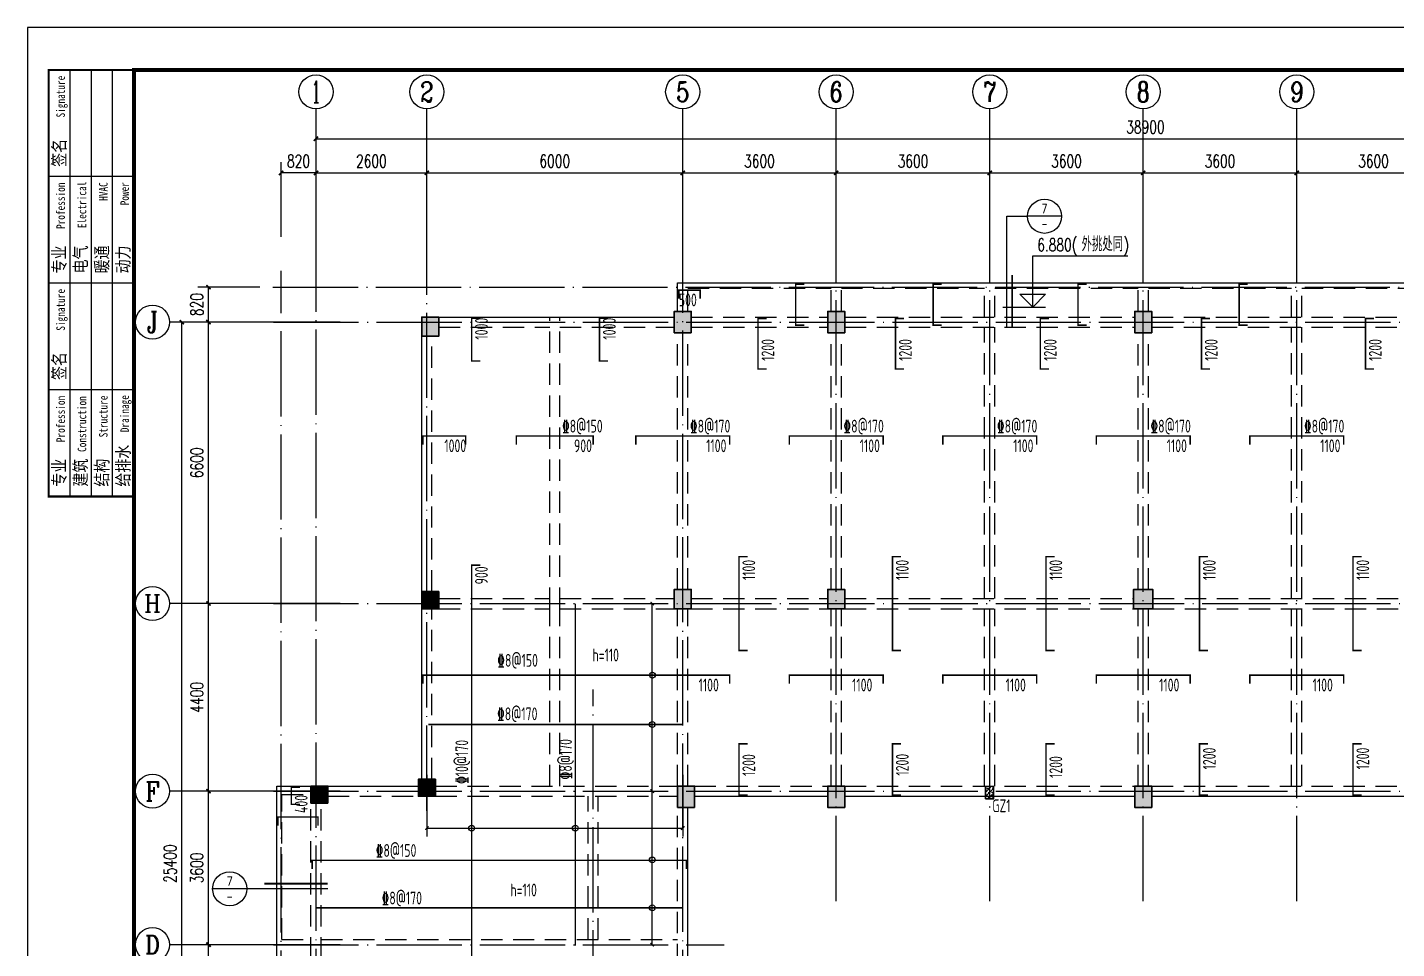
# Model space of a CAD drawing. Extents: x 1051052 to 1482120, y -981644 to -673261.
# Drawn here: x 1227178 to 1259289, y -904252 to -882648 of the extents above; entities that cross this region are included whole.
import ezdxf
from ezdxf.enums import TextEntityAlignment as Align

# ---------------------------------------------------------------- set-up
doc = ezdxf.new("R2010")
doc.units = 0
doc.header["$LTSCALE"] = 1000
doc.header["$MEASUREMENT"] = 0
doc.linetypes.add('DOTE', pattern=[2.42, 2, -0.2, 0.02, -0.2])
doc.linetypes.add('线型3', pattern=[750, 500, -250])
for name, color, linetype in [('AXIS', 3, 'Continuous'), ('AXIS_TEXT', 7, 'Continuous'), ('DIM_ELEV', 3, 'Continuous'), ('DIM_IDEN', 3, 'Continuous'), ('DOTE', 1, 'DOTE'), ('PUB_DIM', 3, 'Continuous'), ('PUB_TEXT', 7, 'Continuous'), ('PUB_WALL', 9, 'Continuous'), ('TK', 142, 'Continuous'), ('填充', 8, 'Continuous')]:
    doc.layers.add(name, color=color, linetype=linetype)
for name, color, linetype, lineweight in [('BEAM', 4, 'Continuous', 25), ('BEAM-DASH', 4, '线型3', 25), ('COLU', 2, 'Continuous', 30), ('DIM', 3, 'Continuous', 25), ('楼板正筋文字', 7, 'Continuous', 18), ('楼板正筋钢筋', 14, 'Continuous', 35), ('楼板负筋文字', 7, 'Continuous', 18), ('楼板负筋标注', 84, 'Continuous', 18), ('楼板负筋钢筋', 1, 'Continuous', 35)]:
    doc.layers.add(name, color=color, linetype=linetype, lineweight=lineweight)
doc.layers.add('COLU-HATCH', color=7, linetype='Continuous', lineweight=25, true_color=0x5b5b5b)
doc.styles.add('_TCH_AXIS', font='COMPLEX', dxfattribs={"bigfont": 'GBCBIG'})
doc.styles.add('_TCH_DIM', font='SIMPLEX', dxfattribs={"bigfont": 'GBCBIG'})
doc.styles.add('_TCH_DIM_T3', font='SIMPLEX', dxfattribs={"width": 0.705882, "bigfont": 'GBCBIG'})
doc.styles.add('_TCH_LABEL', font='COMPLEX', dxfattribs={"bigfont": 'GBCBIG'})
doc.styles.add('COMPLEX', font='COMPLEX')
doc.styles.add('FromPkpm', font='Pkpmeng', dxfattribs={"width": 0.7, "bigfont": 'hztxt'})
doc.styles.add('HYZT1', font='', dxfattribs={"width": 0.8})
doc.styles.get('HYZT1').set_extended_font_data('SimSun')
doc.dimstyles.new('_TCH_ARCH&&100', dxfattribs={"dimtxt": 297.5, "dimasz": 100, "dimexe": 250, "dimexo": 300, "dimgap": 126.25, "dimtad": 1, "dimdec": 0, "dimzin": 0, "dimdsep": 46, "dimtxsty": '_TCH_DIM_T3', "dimblk": 'ARCHTICK', "dimcen": 0.09, "dimclrt": 7, "dimazin": 2, "dimtfac": 1, "dimtdec": 0, "dimtix": 1, "dimtmove": 2, "dimatfit": 3, "dimfxl": 0, "dimtolj": 1, "dimtzin": 0, "dimarcsym": 0})
doc.dimstyles.new('_TCH_ARCH&&80', dxfattribs={"dimtxt": 238, "dimasz": 80, "dimexe": 200, "dimexo": 240, "dimgap": 101, "dimtad": 1, "dimdec": 0, "dimzin": 0, "dimdsep": 46, "dimtxsty": '_TCH_DIM_T3', "dimblk": 'ARCHTICK', "dimcen": 0.09, "dimclrt": 7, "dimazin": 2, "dimtfac": 1, "dimtdec": 0, "dimtix": 1, "dimtmove": 2, "dimatfit": 3, "dimfxl": 0, "dimtolj": 1, "dimtzin": 0, "dimarcsym": 0})

# ---------------------------------------------------------------- blocks, each defined once
blk = doc.blocks.new('_ArchTick')
at = {"color": 0, "linetype": 'ByBlock', "const_width": 0.4}
blk.add_lwpolyline([(-0.5, -0.5), (0.5, 0.5)], dxfattribs=at)
blk = doc.blocks.new('*D361')
at = {"layer": 'AXIS', "color": 0, "lineweight": -2, "transparency": 16777216}
for p, q in [((1232925, -904160), (1231175, -904160)), ((1231425, -907760), (1231425, -904160)), ((1232925, -907760), (1231175, -907760))]:
    blk.add_line(p, q, dxfattribs=at)
at = {"layer": 'Defpoints', "color": 0, "transparency": 16777216}
for p in [(1231425, -904160), (1233925, -904160), (1233925, -907760)]:
    blk.add_point(p, dxfattribs=at)
at = {"layer": 'AXIS', "color": 0, "lineweight": -2, "transparency": 16777216, "xscale": 100, "yscale": 100, "zscale": 100}
for p, rotation in [((1231425, -904160), 90), ((1231425, -907760), 270)]:
    blk.add_blockref('_ArchTick', p, dxfattribs=dict(at, rotation=rotation))
at = {"layer": 'AXIS', "color": 7, "transparency": 16777216, "insert": (1231150, -905960), "char_height": 297.5, "attachment_point": 5, "rotation": 90, "style": '_TCH_DIM_T3'}
blk.add_mtext('\\A1;3600', dxfattribs=at)
blk = doc.blocks.new('*D362')
at = {"layer": 'AXIS', "color": 0, "lineweight": -2, "transparency": 16777216}
for p, q in [((1232925, -900560), (1231175, -900560)), ((1231425, -904160), (1231425, -900560)), ((1232925, -904160), (1231175, -904160))]:
    blk.add_line(p, q, dxfattribs=at)
at = {"layer": 'Defpoints', "color": 0, "transparency": 16777216}
for p in [(1231425, -900560), (1233925, -900560), (1233925, -904160)]:
    blk.add_point(p, dxfattribs=at)
at = {"layer": 'AXIS', "color": 0, "lineweight": -2, "transparency": 16777216, "xscale": 100, "yscale": 100, "zscale": 100}
for p, rotation in [((1231425, -900560), 90), ((1231425, -904160), 270)]:
    blk.add_blockref('_ArchTick', p, dxfattribs=dict(at, rotation=rotation))
at = {"layer": 'AXIS', "color": 7, "transparency": 16777216, "insert": (1231150, -902360), "char_height": 297.5, "attachment_point": 5, "rotation": 90, "style": '_TCH_DIM_T3'}
blk.add_mtext('\\A1;3600', dxfattribs=at)
blk = doc.blocks.new('*D363')
at = {"layer": 'AXIS', "color": 0, "lineweight": -2, "transparency": 16777216}
for p, q in [((1232925, -896160), (1231175, -896160)), ((1231425, -900560), (1231425, -896160)), ((1232925, -900560), (1231175, -900560))]:
    blk.add_line(p, q, dxfattribs=at)
at = {"layer": 'Defpoints', "color": 0, "transparency": 16777216}
for p in [(1231425, -896160), (1233925, -896160), (1233925, -900560)]:
    blk.add_point(p, dxfattribs=at)
at = {"layer": 'AXIS', "color": 0, "lineweight": -2, "transparency": 16777216, "xscale": 100, "yscale": 100, "zscale": 100}
for p, rotation in [((1231425, -896160), 90), ((1231425, -900560), 270)]:
    blk.add_blockref('_ArchTick', p, dxfattribs=dict(at, rotation=rotation))
at = {"layer": 'AXIS', "color": 7, "transparency": 16777216, "insert": (1231150, -898360), "char_height": 297.5, "attachment_point": 5, "rotation": 90, "style": '_TCH_DIM_T3'}
blk.add_mtext('\\A1;4400', dxfattribs=at)
blk = doc.blocks.new('*D364')
at = {"layer": 'AXIS', "color": 0, "lineweight": -2, "transparency": 16777216}
for p, q in [((1232300, -889560), (1230550, -889560)), ((1230800, -914960), (1230800, -889560)), ((1232300, -914960), (1230550, -914960))]:
    blk.add_line(p, q, dxfattribs=at)
at = {"layer": 'Defpoints', "color": 0, "transparency": 16777216}
for p in [(1230800, -889560), (1233947, -889560), (1233947, -914960)]:
    blk.add_point(p, dxfattribs=at)
at = {"layer": 'AXIS', "color": 0, "lineweight": -2, "transparency": 16777216, "xscale": 100, "yscale": 100, "zscale": 100}
for p, rotation in [((1230800, -889560), 90), ((1230800, -914960), 270)]:
    blk.add_blockref('_ArchTick', p, dxfattribs=dict(at, rotation=rotation))
at = {"layer": 'AXIS', "color": 7, "transparency": 16777216, "insert": (1230525, -902260), "char_height": 297.5, "attachment_point": 5, "rotation": 90, "style": '_TCH_DIM_T3'}
blk.add_mtext('\\A1;25400', dxfattribs=at)
blk = doc.blocks.new('*D365')
at = {"layer": 'AXIS', "color": 0, "lineweight": -2, "transparency": 16777216}
for p, q in [((1233947, -887560), (1233947, -885810)), ((1236547, -887560), (1236547, -885810)), ((1233947, -886060), (1236547, -886060))]:
    blk.add_line(p, q, dxfattribs=at)
at = {"layer": 'Defpoints', "color": 0, "transparency": 16777216}
for p in [(1236547, -886060), (1233947, -888560), (1236547, -888560)]:
    blk.add_point(p, dxfattribs=at)
at = {"layer": 'AXIS', "color": 0, "lineweight": -2, "transparency": 16777216, "xscale": 100, "yscale": 100, "zscale": 100, "rotation": 180}
blk.add_blockref('_ArchTick', (1233947, -886060), dxfattribs=at)
at = {"layer": 'AXIS', "color": 0, "lineweight": -2, "transparency": 16777216, "xscale": 100, "yscale": 100, "zscale": 100}
blk.add_blockref('_ArchTick', (1236547, -886060), dxfattribs=at)
at = {"layer": 'AXIS', "color": 7, "transparency": 16777216, "insert": (1235247, -885785), "char_height": 297.5, "attachment_point": 5, "style": '_TCH_DIM_T3'}
blk.add_mtext('\\A1;2600', dxfattribs=at)
blk = doc.blocks.new('*D366')
at = {"layer": 'AXIS', "color": 0, "lineweight": -2, "transparency": 16777216}
for p, q in [((1236547, -887560), (1236547, -885810)), ((1242547, -887560), (1242547, -885810)), ((1236547, -886060), (1242547, -886060))]:
    blk.add_line(p, q, dxfattribs=at)
at = {"layer": 'Defpoints', "color": 0, "transparency": 16777216}
for p in [(1242547, -886060), (1236547, -888560), (1242547, -888560)]:
    blk.add_point(p, dxfattribs=at)
at = {"layer": 'AXIS', "color": 0, "lineweight": -2, "transparency": 16777216, "xscale": 100, "yscale": 100, "zscale": 100, "rotation": 180}
blk.add_blockref('_ArchTick', (1236547, -886060), dxfattribs=at)
at = {"layer": 'AXIS', "color": 0, "lineweight": -2, "transparency": 16777216, "xscale": 100, "yscale": 100, "zscale": 100}
blk.add_blockref('_ArchTick', (1242547, -886060), dxfattribs=at)
at = {"layer": 'AXIS', "color": 7, "transparency": 16777216, "insert": (1239547, -885785), "char_height": 297.5, "attachment_point": 5, "style": '_TCH_DIM_T3'}
blk.add_mtext('\\A1;6000', dxfattribs=at)
blk = doc.blocks.new('*D367')
at = {"layer": 'AXIS', "color": 0, "lineweight": -2, "transparency": 16777216}
for p, q in [((1242547, -887560), (1242547, -885810)), ((1246147, -887560), (1246147, -885810)), ((1242547, -886060), (1246147, -886060))]:
    blk.add_line(p, q, dxfattribs=at)
at = {"layer": 'Defpoints', "color": 0, "transparency": 16777216}
for p in [(1246147, -886060), (1242547, -888560), (1246147, -888560)]:
    blk.add_point(p, dxfattribs=at)
at = {"layer": 'AXIS', "color": 0, "lineweight": -2, "transparency": 16777216, "xscale": 100, "yscale": 100, "zscale": 100, "rotation": 180}
blk.add_blockref('_ArchTick', (1242547, -886060), dxfattribs=at)
at = {"layer": 'AXIS', "color": 0, "lineweight": -2, "transparency": 16777216, "xscale": 100, "yscale": 100, "zscale": 100}
blk.add_blockref('_ArchTick', (1246147, -886060), dxfattribs=at)
at = {"layer": 'AXIS', "color": 7, "transparency": 16777216, "insert": (1244347, -885785), "char_height": 297.5, "attachment_point": 5, "style": '_TCH_DIM_T3'}
blk.add_mtext('\\A1;3600', dxfattribs=at)
blk = doc.blocks.new('*D368')
at = {"layer": 'AXIS', "color": 0, "lineweight": -2, "transparency": 16777216}
for p, q in [((1246147, -887560), (1246147, -885810)), ((1249747, -887560), (1249747, -885810)), ((1246147, -886060), (1249747, -886060))]:
    blk.add_line(p, q, dxfattribs=at)
at = {"layer": 'Defpoints', "color": 0, "transparency": 16777216}
for p in [(1249747, -886060), (1246147, -888560), (1249747, -888560)]:
    blk.add_point(p, dxfattribs=at)
at = {"layer": 'AXIS', "color": 0, "lineweight": -2, "transparency": 16777216, "xscale": 100, "yscale": 100, "zscale": 100, "rotation": 180}
blk.add_blockref('_ArchTick', (1246147, -886060), dxfattribs=at)
at = {"layer": 'AXIS', "color": 0, "lineweight": -2, "transparency": 16777216, "xscale": 100, "yscale": 100, "zscale": 100}
blk.add_blockref('_ArchTick', (1249747, -886060), dxfattribs=at)
at = {"layer": 'AXIS', "color": 7, "transparency": 16777216, "insert": (1247947, -885785), "char_height": 297.5, "attachment_point": 5, "style": '_TCH_DIM_T3'}
blk.add_mtext('\\A1;3600', dxfattribs=at)
blk = doc.blocks.new('*D369')
at = {"layer": 'AXIS', "color": 0, "lineweight": -2, "transparency": 16777216}
for p, q in [((1249747, -887560), (1249747, -885810)), ((1253347, -887560), (1253347, -885810)), ((1249747, -886060), (1253347, -886060))]:
    blk.add_line(p, q, dxfattribs=at)
at = {"layer": 'Defpoints', "color": 0, "transparency": 16777216}
for p in [(1253347, -886060), (1249747, -888560), (1253347, -888560)]:
    blk.add_point(p, dxfattribs=at)
at = {"layer": 'AXIS', "color": 0, "lineweight": -2, "transparency": 16777216, "xscale": 100, "yscale": 100, "zscale": 100, "rotation": 180}
blk.add_blockref('_ArchTick', (1249747, -886060), dxfattribs=at)
at = {"layer": 'AXIS', "color": 0, "lineweight": -2, "transparency": 16777216, "xscale": 100, "yscale": 100, "zscale": 100}
blk.add_blockref('_ArchTick', (1253347, -886060), dxfattribs=at)
at = {"layer": 'AXIS', "color": 7, "transparency": 16777216, "insert": (1251547, -885785), "char_height": 297.5, "attachment_point": 5, "style": '_TCH_DIM_T3'}
blk.add_mtext('\\A1;3600', dxfattribs=at)
blk = doc.blocks.new('*D370')
at = {"layer": 'AXIS', "color": 0, "lineweight": -2, "transparency": 16777216}
for p, q in [((1253347, -887560), (1253347, -885810)), ((1256947, -887560), (1256947, -885810)), ((1253347, -886060), (1256947, -886060))]:
    blk.add_line(p, q, dxfattribs=at)
at = {"layer": 'Defpoints', "color": 0, "transparency": 16777216}
for p in [(1256947, -886060), (1253347, -888560), (1256947, -888560)]:
    blk.add_point(p, dxfattribs=at)
at = {"layer": 'AXIS', "color": 0, "lineweight": -2, "transparency": 16777216, "xscale": 100, "yscale": 100, "zscale": 100, "rotation": 180}
blk.add_blockref('_ArchTick', (1253347, -886060), dxfattribs=at)
at = {"layer": 'AXIS', "color": 0, "lineweight": -2, "transparency": 16777216, "xscale": 100, "yscale": 100, "zscale": 100}
blk.add_blockref('_ArchTick', (1256947, -886060), dxfattribs=at)
at = {"layer": 'AXIS', "color": 7, "transparency": 16777216, "insert": (1255147, -885785), "char_height": 297.5, "attachment_point": 5, "style": '_TCH_DIM_T3'}
blk.add_mtext('\\A1;3600', dxfattribs=at)
blk = doc.blocks.new('*D371')
at = {"layer": 'AXIS', "color": 0, "lineweight": -2, "transparency": 16777216}
for p, q in [((1256947, -887560), (1256947, -885810)), ((1260547, -887560), (1260547, -885810)), ((1256947, -886060), (1260547, -886060))]:
    blk.add_line(p, q, dxfattribs=at)
at = {"layer": 'Defpoints', "color": 0, "transparency": 16777216}
for p in [(1260547, -886060), (1256947, -888560), (1260547, -888560)]:
    blk.add_point(p, dxfattribs=at)
at = {"layer": 'AXIS', "color": 0, "lineweight": -2, "transparency": 16777216, "xscale": 100, "yscale": 100, "zscale": 100, "rotation": 180}
blk.add_blockref('_ArchTick', (1256947, -886060), dxfattribs=at)
at = {"layer": 'AXIS', "color": 0, "lineweight": -2, "transparency": 16777216, "xscale": 100, "yscale": 100, "zscale": 100}
blk.add_blockref('_ArchTick', (1260547, -886060), dxfattribs=at)
at = {"layer": 'AXIS', "color": 7, "transparency": 16777216, "insert": (1258747, -885785), "char_height": 297.5, "attachment_point": 5, "style": '_TCH_DIM_T3'}
blk.add_mtext('\\A1;3600', dxfattribs=at)
blk = doc.blocks.new('*D375')
at = {"layer": 'AXIS', "color": 0, "lineweight": -2, "transparency": 16777216}
for p, q in [((1233947, -886760), (1233947, -885010)), ((1233947, -885260), (1272847, -885260)), ((1272847, -886760), (1272847, -885010))]:
    blk.add_line(p, q, dxfattribs=at)
at = {"layer": 'Defpoints', "color": 0, "transparency": 16777216}
for p in [(1272847, -885260), (1233947, -888560), (1272847, -888560)]:
    blk.add_point(p, dxfattribs=at)
at = {"layer": 'AXIS', "color": 0, "lineweight": -2, "transparency": 16777216, "xscale": 100, "yscale": 100, "zscale": 100, "rotation": 180}
blk.add_blockref('_ArchTick', (1233947, -885260), dxfattribs=at)
at = {"layer": 'AXIS', "color": 0, "lineweight": -2, "transparency": 16777216, "xscale": 100, "yscale": 100, "zscale": 100}
blk.add_blockref('_ArchTick', (1272847, -885260), dxfattribs=at)
at = {"layer": 'AXIS', "color": 7, "transparency": 16777216, "insert": (1253397, -884985), "char_height": 297.5, "attachment_point": 5, "style": '_TCH_DIM_T3'}
blk.add_mtext('\\A1;38900', dxfattribs=at)
blk = doc.blocks.new('_AXISO')
blk.add_circle((0, 0), 0.5)
at = {"layer": 'AXIS_TEXT', "style": 'COMPLEX', "width": 1.041667}
blk.add_attdef('A', text='', height=0.56, dxfattribs=at).set_placement((-0.25, -0.28), (0.25, -0.28), align=Align.FIT)
blk = doc.blocks.new('*D377')
at = {"layer": 'AXIS', "color": 0, "lineweight": -2, "transparency": 16777216}
for p, q in [((1232541, -889560), (1231175, -889560)), ((1231425, -896160), (1231425, -889560)), ((1232925, -896160), (1231175, -896160))]:
    blk.add_line(p, q, dxfattribs=at)
at = {"layer": 'Defpoints', "color": 0, "transparency": 16777216}
for p in [(1231425, -889560), (1232841, -889560), (1233925, -896160)]:
    blk.add_point(p, dxfattribs=at)
at = {"layer": 'AXIS', "color": 0, "lineweight": -2, "transparency": 16777216, "xscale": 100, "yscale": 100, "zscale": 100}
for p, rotation in [((1231425, -889560), 90), ((1231425, -896160), 270)]:
    blk.add_blockref('_ArchTick', p, dxfattribs=dict(at, rotation=rotation))
at = {"layer": 'AXIS', "color": 7, "transparency": 16777216, "insert": (1231150, -892860), "char_height": 297.5, "attachment_point": 5, "rotation": 90, "style": '_TCH_DIM_T3'}
blk.add_mtext('\\A1;6600', dxfattribs=at)
blk = doc.blocks.new('*D382')
at = {"layer": 'AXIS', "color": 0, "lineweight": -2, "transparency": 16777216}
for p, q in [((1232633, -888740), (1231175, -888740)), ((1231425, -889560), (1231425, -888740)), ((1232925, -889560), (1231175, -889560))]:
    blk.add_line(p, q, dxfattribs=at)
at = {"layer": 'Defpoints', "color": 0, "transparency": 16777216}
for p in [(1231425, -888740), (1232933, -888740), (1233925, -889560)]:
    blk.add_point(p, dxfattribs=at)
at = {"layer": 'AXIS', "color": 0, "lineweight": -2, "transparency": 16777216, "xscale": 100, "yscale": 100, "zscale": 100}
for p, rotation in [((1231425, -888740), 90), ((1231425, -889560), 270)]:
    blk.add_blockref('_ArchTick', p, dxfattribs=dict(at, rotation=rotation))
at = {"layer": 'AXIS', "color": 7, "transparency": 16777216, "insert": (1231150, -889150), "char_height": 297.5, "attachment_point": 5, "rotation": 90, "style": '_TCH_DIM_T3'}
blk.add_mtext('\\A1;820', dxfattribs=at)
blk = doc.blocks.new('*D383')
at = {"layer": 'AXIS', "color": 0, "lineweight": -2, "transparency": 16777216}
for p, q in [((1233127, -887560), (1233127, -885810)), ((1233947, -887560), (1233947, -885810)), ((1233947, -886060), (1233127, -886060))]:
    blk.add_line(p, q, dxfattribs=at)
at = {"layer": 'Defpoints', "color": 0, "transparency": 16777216}
for p in [(1233127, -886060), (1233127, -888357), (1233947, -888560)]:
    blk.add_point(p, dxfattribs=at)
at = {"layer": 'AXIS', "color": 0, "lineweight": -2, "transparency": 16777216, "xscale": 100, "yscale": 100, "zscale": 100, "rotation": 180}
blk.add_blockref('_ArchTick', (1233127, -886060), dxfattribs=at)
at = {"layer": 'AXIS', "color": 0, "lineweight": -2, "transparency": 16777216, "xscale": 100, "yscale": 100, "zscale": 100}
blk.add_blockref('_ArchTick', (1233947, -886060), dxfattribs=at)
at = {"layer": 'AXIS', "color": 7, "transparency": 16777216, "insert": (1233537, -885785), "char_height": 297.5, "attachment_point": 5, "style": '_TCH_DIM_T3'}
blk.add_mtext('\\A1;820', dxfattribs=at)
blk = doc.blocks.new('A$C71AA4010')
at = {"layer": 'TK'}
for p, q in [((500, -11000), (500, -1000)), ((2500, -1000), (500, -1000)), ((1000, -11000), (1000, -1000)), ((1500, -11000), (1500, -1000)), ((2000, -11000), (2000, -1000)), ((2500, -3500), (500, -3500)), ((2500, -3500), (500, -3500)), ((2500, -6000), (500, -6000)), ((2500, -8500), (500, -8500)), ((2500, -11000), (500, -11000))]:
    blk.add_line(p, q, dxfattribs=at)
at = {"layer": 'TK', "const_width": 50}
blk.add_lwpolyline([(500, -1000), (2500, -1000), (2500, -11000), (500, -11000)], close=True, dxfattribs=at)
blk.add_lwpolyline([(2500, -4000), (2500, -11000)], dxfattribs=at)
at = {"layer": 'TK', "style": 'HYZT1', "width": 0.8}
for s, height, p in [('Signature', 200, (880, -2113)), ('签名', 300, (895, -3270)), ('Profession', 200, (880, -4728)), ('Electrical', 200, (1380, -4708)), ('HVAC', 200, (1880, -4067)), ('Power', 200, (2380, -4173)), ('专业', 300, (895, -5770)), ('电气', 300, (1395, -5770)), ('暖通', 300, (1895, -5770)), ('动力', 300, (2395, -5770)), ('Signature', 200, (880, -7113)), ('签名', 300, (895, -8270)), ('Profession', 200, (880, -9728)), ('Construction', 200, (1380, -9956)), ('Structure', 200, (1880, -9614)), ('Drainage', 200, (2380, -9494)), ('给排水', 300, (2395, -10770)), ('专业', 300, (895, -10770)), ('建筑', 300, (1395, -10770)), ('结构', 300, (1895, -10770))]:
    blk.add_text(s, height=height, rotation=90, dxfattribs=at).set_placement(p)
blk = doc.blocks.new('A2K')
at = {"layer": 'TK'}
blk.add_lwpolyline([(0, 0), (59400, 0), (59400, 42000), (0, 42000)], close=True, dxfattribs=at)
at = {"layer": 'TK', "const_width": 100}
blk.add_lwpolyline([(2500, 1000), (58400, 1000), (58400, 41000), (2500, 41000)], close=True, dxfattribs=at)
blk.add_blockref('A$C71AA4010', (0, 42000))
blk = doc.blocks.new('*D913')
at = {"layer": 'Defpoints', "color": 0, "transparency": 16777216}
for p in [(1240447, -900560), (1241832, -900560), (1240447, -904160)]:
    blk.add_point(p, dxfattribs=at)
at = {"layer": 'PUB_DIM', "color": 0, "lineweight": -2, "transparency": 16777216}
for p, q in [((1240687, -900560), (1242032, -900560)), ((1241832, -904160), (1241832, -900560)), ((1240687, -904160), (1242032, -904160))]:
    blk.add_line(p, q, dxfattribs=at)
at = {"layer": 'PUB_DIM', "color": 0, "lineweight": -2, "transparency": 16777216, "xscale": 80, "yscale": 80, "zscale": 80}
for p, rotation in [((1241832, -900560), 90), ((1241832, -904160), 270)]:
    blk.add_blockref('_ArchTick', p, dxfattribs=dict(at, rotation=rotation))
blk = doc.blocks.new('*D914')
at = {"layer": 'Defpoints', "color": 0, "transparency": 16777216}
for p in [(1236547, -899936), (1242547, -899936), (1242547, -901426)]:
    blk.add_point(p, dxfattribs=at)
at = {"layer": 'PUB_DIM', "color": 0, "lineweight": -2, "transparency": 16777216}
for p, q in [((1236547, -900176), (1236547, -901626)), ((1242547, -900176), (1242547, -901626)), ((1236547, -901426), (1242547, -901426))]:
    blk.add_line(p, q, dxfattribs=at)
at = {"layer": 'PUB_DIM', "color": 0, "lineweight": -2, "transparency": 16777216, "xscale": 80, "yscale": 80, "zscale": 80, "rotation": 180}
blk.add_blockref('_ArchTick', (1236547, -901426), dxfattribs=at)
at = {"layer": 'PUB_DIM', "color": 0, "lineweight": -2, "transparency": 16777216, "xscale": 80, "yscale": 80, "zscale": 80}
blk.add_blockref('_ArchTick', (1242547, -901426), dxfattribs=at)
blk = doc.blocks.new('*D915')
at = {"layer": 'Defpoints', "color": 0, "transparency": 16777216}
for p in [(1240342, -896160), (1241832, -896160), (1240342, -900560)]:
    blk.add_point(p, dxfattribs=at)
at = {"layer": 'PUB_DIM', "color": 0, "lineweight": -2, "transparency": 16777216}
for p, q in [((1240582, -896160), (1242032, -896160)), ((1241832, -900560), (1241832, -896160)), ((1240582, -900560), (1242032, -900560))]:
    blk.add_line(p, q, dxfattribs=at)
at = {"layer": 'PUB_DIM', "color": 0, "lineweight": -2, "transparency": 16777216, "xscale": 80, "yscale": 80, "zscale": 80}
for p, rotation in [((1241832, -896160), 90), ((1241832, -900560), 270)]:
    blk.add_blockref('_ArchTick', p, dxfattribs=dict(at, rotation=rotation))

msp = doc.modelspace()

# ---------------------------------------------------------------- hatches: boundary and pattern name
at = {"layer": 'COLU-HATCH', "transparency": 33554687}
for points in [[(1236426.766, -889890.357), (1236826.766, -889890.357), (1236826.766, -889440.357), (1236426.766, -889440.357)], [(1242746.766, -889810.357), (1242746.766, -889310.357), (1242346.766, -889310.357), (1242346.766, -889810.357)], [(1246346.766, -889810.357), (1246346.766, -889310.357), (1245946.766, -889310.357), (1245946.766, -889810.357)], [(1253546.766, -889810.357), (1253546.766, -889310.357), (1253146.766, -889310.357), (1253146.766, -889810.357)], [(1236426.766, -896280.357), (1236826.766, -896280.357), (1236826.766, -895880.357), (1236426.766, -895880.357)], [(1242746.766, -896280.357), (1242746.766, -895830.357), (1242346.766, -895830.357), (1242346.766, -896280.357)], [(1246346.766, -896280.357), (1246346.766, -895830.357), (1245946.766, -895830.357), (1245946.766, -896280.357)], [(1253571.766, -896280.357), (1253571.766, -895830.357), (1253121.766, -895830.357), (1253121.766, -896280.357)], [(1236746.766, -900680.357), (1236746.766, -900280.357), (1236346.766, -900280.357), (1236346.766, -900680.357)], [(1234226.766, -900840.357), (1234226.766, -900440.357), (1233826.766, -900440.357), (1233826.766, -900840.357)], [(1242826.766, -900940.357), (1242826.766, -900440.357), (1242426.766, -900440.357), (1242426.766, -900940.357)], [(1246346.766, -900940.357), (1246346.766, -900440.357), (1245946.766, -900440.357), (1245946.766, -900940.357)], [(1253546.766, -900940.357), (1253546.766, -900440.357), (1253146.766, -900440.357), (1253146.766, -900940.357)]]:
    msp.add_hatch(color=256, dxfattribs=at).paths.add_polyline_path(points, flags=0)
at = {"layer": 'PUB_WALL'}
h = msp.add_hatch(dxfattribs=at)
h.set_pattern_fill('钢筋混凝土', color=256, scale=30)
h.set_pattern_definition([(45, (-7549.96, -234379.63), (-53.0330086, 53.0330086), []), (50, (-7549.96, -234379.63), (215.178055, -18.82564), [22.5, -247.5]), (355, (-7549.96, -234379.63), (-41.6254, 225.65764), [18, -198]), (100.4514, (-7532.03, -234381.2), (173.552815, 206.831863), [19.122057, -210.342634]), (46.1842, (-7549.96, -234319.63), (320.172315, -49.655704), [33.75, -371.25]), (96.6356, (-7523.28, -234323.77), (280.39881, 292.23536), [28.68309, -315.5139]), (351.1842, (-7549.96, -234319.63), (280.39858, 292.23558), [27, -297]), (21, (-7519.96, -234334.63), (179.072116, -120.785667), [22.5, -247.5]), (326, (-7519.96, -234334.63), (72.9946, 217.545014), [18, -198]), (71.4514, (-7505.04, -234344.7), (252.06679, 96.75915), [19.122057, -210.342634]), (37.5, (-7549.96, -234379.63), (3.6479566, 99.868156), [0, -195.6, 0, -201, 0, -198.75]), (7.5, (-7549.96, -234379.63), (78.920861, 118.3235136), [0, -114.6, 0, -191.1, 0, -75.75]), (327.5, (-7616.86, -234379.63), (160.146731, -6.7664615), [0, -75, 0, -234, 0, -310.5]), (317.5, (-7646.86, -234379.63), (174.955851, 30.031495), [0, -97.5, 0, -155.4, 0, -220.5])])
h.paths.add_polyline_path([(1249836.766, -900450.328), (1249836.766, -900730.328), (1249656.766, -900730.328), (1249656.766, -900450.328)])

# ---------------------------------------------------------------- linework, layer by layer
at = {"layer": 'AXIS'}
for p, q in [((1233946.766, -888560.357), (1233946.766, -884560.357)), ((1236546.766, -888560.357), (1236546.766, -884560.357)), ((1242546.766, -888560.357), (1242546.766, -884560.357)), ((1246146.766, -888560.357), (1246146.766, -884560.357)), ((1249746.766, -888560.357), (1249746.766, -884560.357)), ((1253346.766, -888560.357), (1253346.766, -884560.357)), ((1256946.766, -888560.357), (1256946.766, -884560.357)), ((1234512.212, -889560.357), (1230512.212, -889560.357)), ((1234512.212, -896160.357), (1230512.212, -896160.357)), ((1234512.212, -900560.357), (1230512.212, -900560.357)), ((1234512.212, -904160.357), (1230512.212, -904160.357))]:
    msp.add_line(p, q, dxfattribs=at)
at = {"layer": 'BEAM'}
for p, q in [((1242426.766, -889310.357), (1242426.766, -888640.357)), ((1242426.766, -888640.357), (1246146.766, -888640.357)), ((1246146.766, -888640.357), (1249746.766, -888640.357)), ((1249746.766, -888640.357), (1253346.766, -888640.357)), ((1253346.766, -888640.357), (1256946.766, -888640.357)), ((1256946.766, -888640.357), (1260546.766, -888640.357)), ((1236826.766, -889440.357), (1239426.766, -889440.357)), ((1239426.766, -889440.357), (1239666.766, -889440.357)), ((1239666.766, -889440.357), (1242346.766, -889440.357)), ((1236426.766, -895880.357), (1236426.766, -889890.357)), ((1236426.766, -900280.357), (1236426.766, -896280.357)), ((1233026.766, -900440.357), (1233826.766, -900440.357)), ((1233026.766, -904160.357), (1233026.766, -900440.357)), ((1234226.766, -900440.357), (1236346.766, -900440.357)), ((1242826.766, -900680.357), (1245946.766, -900680.357)), ((1246346.766, -900680.357), (1253146.766, -900680.357)), ((1253546.766, -900680.357), (1260346.766, -900680.357)), ((1242666.766, -907640.357), (1242666.766, -900940.357)), ((1233026.766, -907880.357), (1233026.766, -904160.357))]:
    msp.add_line(p, q, dxfattribs=at)
at = {"layer": 'BEAM-DASH', "ltscale": 0.001}
for p, q in [((1242666.766, -889310.357), (1242666.766, -888760.357)), ((1242666.766, -888760.357), (1246026.766, -888760.357)), ((1246026.766, -889310.357), (1246026.766, -888760.357)), ((1246266.766, -889310.357), (1246266.766, -888760.357)), ((1246266.766, -888760.357), (1249626.766, -888760.357)), ((1249626.766, -889440.357), (1249626.766, -888760.357)), ((1249866.766, -889440.357), (1249866.766, -888760.357)), ((1249866.766, -888760.357), (1253226.766, -888760.357)), ((1253226.766, -889310.357), (1253226.766, -888760.357)), ((1253466.766, -889310.357), (1253466.766, -888760.357)), ((1253466.766, -888760.357), (1256826.766, -888760.357)), ((1256826.766, -889440.357), (1256826.766, -888760.357)), ((1257066.766, -889440.357), (1257066.766, -888760.357)), ((1257066.766, -888760.357), (1260426.766, -888760.357)), ((1239426.749, -896280.357), (1239426.766, -889440.357)), ((1239666.749, -896280.358), (1239666.766, -889440.357)), ((1242746.766, -889440.357), (1245946.766, -889440.357)), ((1246346.766, -889440.357), (1253146.766, -889440.357)), ((1253546.766, -889440.357), (1260346.766, -889440.357)), ((1236826.766, -889680.357), (1239426.766, -889680.357)), ((1239666.766, -889680.357), (1242346.766, -889680.357)), ((1242746.766, -889680.357), (1245946.766, -889680.357)), ((1246346.766, -889680.357), (1253146.766, -889680.357)), ((1249626.766, -896040.357), (1249626.766, -889680.357)), ((1249866.766, -896040.357), (1249866.766, -889680.357)), ((1253546.766, -889680.357), (1260346.766, -889680.357)), ((1256826.766, -896040.357), (1256826.766, -889680.357)), ((1257066.766, -896040.357), (1257066.766, -889680.357)), ((1236666.766, -895880.357), (1236666.766, -889890.357)), ((1242426.766, -895830.357), (1242426.766, -889810.357)), ((1242666.766, -895830.357), (1242666.766, -889810.357)), ((1246026.766, -895830.357), (1246026.766, -889810.357)), ((1246266.766, -895830.357), (1246266.766, -889810.357)), ((1253226.766, -895830.357), (1253226.766, -889810.357)), ((1253466.766, -895830.357), (1253466.766, -889810.357)), ((1236826.766, -896040.357), (1239426.749, -896040.357)), ((1239666.749, -896040.357), (1242346.766, -896040.357)), ((1242746.766, -896040.357), (1245946.766, -896040.357)), ((1246346.766, -896040.357), (1253121.766, -896040.357)), ((1253571.766, -896040.357), (1260346.766, -896040.357)), ((1236666.766, -900280.357), (1236666.766, -896280.357)), ((1236826.766, -896280.357), (1239426.749, -896280.357)), ((1239426.738, -900440.357), (1239426.749, -896280.357)), ((1239666.738, -900440.357), (1239666.749, -896280.357)), ((1239666.749, -896280.357), (1242346.766, -896280.357)), ((1242426.766, -900440.357), (1242426.766, -896280.357)), ((1242666.766, -900440.357), (1242666.766, -896280.357)), ((1242746.766, -896280.357), (1245946.766, -896280.357)), ((1246026.766, -900440.357), (1246026.766, -896280.357)), ((1246266.766, -900440.357), (1246266.766, -896280.357)), ((1246346.766, -896280.357), (1253121.766, -896280.357)), ((1249626.766, -900440.357), (1249626.766, -896280.357)), ((1249866.766, -900440.357), (1249866.766, -896280.357)), ((1253226.766, -900440.357), (1253226.766, -896280.357)), ((1253466.766, -900440.357), (1253466.766, -896280.357)), ((1253571.766, -896280.357), (1260346.766, -896280.357)), ((1256826.766, -900440.357), (1256826.766, -896280.357)), ((1257066.766, -900440.357), (1257066.766, -896280.357)), ((1233146.766, -900640.357), (1233826.766, -900640.357)), ((1233146.766, -904040.357), (1233146.766, -900640.357)), ((1234226.766, -900680.357), (1236346.766, -900680.357)), ((1236746.766, -900440.357), (1242426.766, -900440.357)), ((1236746.766, -900680.357), (1242426.766, -900680.357)), ((1240326.766, -904040.357), (1240326.766, -900680.357)), ((1240566.766, -904040.357), (1240566.766, -900680.357)), ((1242826.766, -900440.357), (1245946.766, -900440.357)), ((1246346.766, -900440.357), (1253146.766, -900440.357)), ((1253546.766, -900440.357), (1260346.766, -900440.357)), ((1233826.766, -907480.357), (1233826.766, -900840.357)), ((1234066.766, -907480.357), (1234066.766, -900840.357)), ((1242426.766, -907640.357), (1242426.766, -900940.357)), ((1233146.766, -904040.357), (1233826.766, -904040.357)), ((1234066.766, -904040.357), (1242426.766, -904040.357))]:
    msp.add_line(p, q, dxfattribs=at)
at = {"layer": 'COLU'}
for points in [[(1236426.766, -889890.357), (1236826.766, -889890.357), (1236826.766, -889440.357), (1236426.766, -889440.357)], [(1242746.766, -889810.357), (1242746.766, -889310.357), (1242346.766, -889310.357), (1242346.766, -889810.357)], [(1246346.766, -889810.357), (1246346.766, -889310.357), (1245946.766, -889310.357), (1245946.766, -889810.357)], [(1253546.766, -889810.357), (1253546.766, -889310.357), (1253146.766, -889310.357), (1253146.766, -889810.357)], [(1236426.766, -896280.357), (1236826.766, -896280.357), (1236826.766, -895880.357), (1236426.766, -895880.357)], [(1242746.766, -896280.357), (1242746.766, -895830.357), (1242346.766, -895830.357), (1242346.766, -896280.357)], [(1246346.766, -896280.357), (1246346.766, -895830.357), (1245946.766, -895830.357), (1245946.766, -896280.357)], [(1253571.766, -896280.357), (1253571.766, -895830.357), (1253121.766, -895830.357), (1253121.766, -896280.357)], [(1236746.766, -900680.357), (1236746.766, -900280.357), (1236346.766, -900280.357), (1236346.766, -900680.357)], [(1234226.766, -900840.357), (1234226.766, -900440.357), (1233826.766, -900440.357), (1233826.766, -900840.357)], [(1242826.766, -900940.357), (1242826.766, -900440.357), (1242426.766, -900440.357), (1242426.766, -900940.357)], [(1246346.766, -900940.357), (1246346.766, -900440.357), (1245946.766, -900440.357), (1245946.766, -900940.357)], [(1253546.766, -900940.357), (1253546.766, -900440.357), (1253146.766, -900440.357), (1253146.766, -900940.357)]]:
    msp.add_lwpolyline(points, close=True, dxfattribs=at)
at = {"layer": 'DIM_ELEV'}
for p, q in [((1250753.83, -889208.349), (1250753.83, -888003.35)), ((1250753.83, -888003.35), (1252984.092, -888003.35)), ((1250753.83, -889208.349), (1250453.83, -888908.349)), ((1250453.83, -888908.349), (1251053.83, -888908.349)), ((1250753.83, -889208.349), (1251053.83, -888908.349)), ((1250053.83, -889208.349), (1251053.83, -889208.349))]:
    msp.add_line(p, q, dxfattribs=at)
at = {"layer": 'DIM_IDEN'}
for p, q in [((1250150.379, -887078.025), (1250632.506, -887078.025)), ((1250150.379, -889685.029), (1250150.379, -887078.025)), ((1251432.506, -887078.025), (1250632.506, -887078.025)), ((1232322.955, -902848.957), (1231522.955, -902848.957)), ((1232438.277, -902848.957), (1232322.955, -902848.957)), ((1234220.458, -902848.957), (1232438.277, -902848.957))]:
    msp.add_line(p, q, dxfattribs=at)
at = {"layer": 'DIM_IDEN', "const_width": 40}
for points in [[(1250270.379, -889685.029), (1250270.379, -888456.499)], [(1234220.458, -902728.957), (1232738.184, -902728.957)]]:
    msp.add_lwpolyline(points, dxfattribs=at)
at = {"layer": 'DIM_IDEN'}
for centre in [(1251032.506, -887078.025), (1231922.955, -902848.957)]:
    msp.add_circle(centre, 400, dxfattribs=at)
at = {"layer": 'DOTE'}
for p, q in [((1233126.766, -908712.868), (1233126.766, -888356.565)), ((1232932.905, -888740.357), (1265741.783, -888740.357)), ((1233946.766, -915936.357), (1233946.766, -888536.357)), ((1236546.766, -901018.869), (1236546.766, -888560.357)), ((1242546.766, -915960.357), (1242546.766, -888560.357)), ((1246146.766, -903141.71), (1246146.766, -888560.357)), ((1249746.766, -903141.71), (1249746.766, -888560.357)), ((1253346.766, -903141.71), (1253346.766, -888560.357)), ((1256946.766, -903141.71), (1256946.766, -888560.357)), ((1232946.766, -889560.357), (1273846.766, -889560.357)), ((1232946.766, -896160.357), (1273846.766, -896160.357)), ((1240446.766, -908243.018), (1240446.766, -898175.362)), ((1232946.766, -900560.357), (1273846.766, -900560.357)), ((1232946.766, -904160.357), (1243520.189, -904160.357))]:
    msp.add_line(p, q, dxfattribs=at)
at = {"layer": 'PUB_DIM'}
for centre in [(1241835.827, -897840.357), (1241832.371, -898995.787), (1237596.758, -901425.669), (1240028.307, -901425.669), (1241832.371, -902172.607), (1241832.371, -903294.856)]:
    msp.add_circle(centre, 67.838, dxfattribs=at)
at = {"layer": 'PUB_WALL'}
for p, q in [((1249646.766, -900740.357), (1249646.766, -900440.357)), ((1249846.766, -900740.357), (1249846.766, -900440.357)), ((1249646.766, -900740.357), (1249846.766, -900740.357))]:
    msp.add_line(p, q, dxfattribs=at)
at = {"layer": 'PUB_WALL', "const_width": 20}
msp.add_lwpolyline([(1249836.766, -900450.328), (1249836.766, -900730.328), (1249656.766, -900730.328), (1249656.766, -900450.328)], close=True, dxfattribs=at)
at = {"layer": '楼板正筋钢筋', "const_width": 35}
for points in [[(1240028.307, -904180.889), (1240028.307, -896160.357)], [(1236580.045, -898995.787), (1242546.766, -898995.787)], [(1233946.766, -903296.425), (1242546.766, -903296.425)]]:
    msp.add_lwpolyline(points, dxfattribs=at)
at = {"layer": '楼板负筋钢筋', "const_width": 35}
for points in [[(1242456.765, -889009.357), (1242456.765, -888809.357), (1242956.765, -888809.357), (1242956.765, -889009.357)], [(1245397.283, -889633.204), (1245197.283, -889633.204), (1245197.283, -888670.357), (1245397.283, -888670.357)], [(1248621.797, -889633.204), (1248421.797, -889633.204), (1248421.797, -888670.357), (1248621.797, -888670.357)], [(1252018.895, -889633.204), (1251818.895, -889633.204), (1251818.895, -888670.357), (1252018.895, -888670.357)], [(1255794.887, -889633.204), (1255594.887, -889633.204), (1255594.887, -888670.357), (1255794.887, -888670.357)], [(1237796.765, -890470.357), (1237596.765, -890470.357), (1237596.765, -889470.357), (1237796.765, -889470.357)], [(1240796.756, -890470.357), (1240596.757, -890470.357), (1240596.757, -889470.357), (1240796.757, -889470.357)], [(1244514.015, -890660.357), (1244314.015, -890660.357), (1244314.015, -889474.376), (1244514.015, -889474.376)], [(1247738.53, -890660.357), (1247538.53, -890660.357), (1247538.53, -889474.376), (1247738.53, -889474.376)], [(1251135.628, -890660.357), (1250935.628, -890660.357), (1250935.628, -889474.376), (1251135.628, -889474.376)], [(1254911.619, -890660.357), (1254711.619, -890660.357), (1254711.619, -889474.376), (1254911.619, -889474.376)], [(1258758.393, -890660.357), (1258558.393, -890660.357), (1258558.393, -889474.376), (1258758.393, -889474.376)], [(1236456.766, -892430.357), (1236456.766, -892230.357), (1237456.766, -892230.357), (1237456.766, -892430.357)], [(1238646.749, -892430.357), (1238646.749, -892230.357), (1240446.749, -892230.357), (1240446.749, -892430.357)], [(1241446.766, -892430.357), (1241446.766, -892230.357), (1243646.766, -892230.357), (1243646.766, -892430.357)], [(1245046.766, -892430.357), (1245046.766, -892230.357), (1247246.766, -892230.357), (1247246.766, -892430.357)], [(1248646.766, -892430.357), (1248646.766, -892230.357), (1250846.766, -892230.357), (1250846.766, -892430.357)], [(1252246.766, -892430.357), (1252246.766, -892230.357), (1254446.766, -892230.357), (1254446.766, -892430.357)], [(1255846.766, -892430.357), (1255846.766, -892230.357), (1258046.766, -892230.357), (1258046.766, -892430.357)], [(1237796.758, -905286.144), (1237596.758, -905286.144), (1237596.759, -895260.357), (1237796.759, -895260.357)], [(1244066.766, -897260.357), (1243866.766, -897260.357), (1243866.766, -895060.357), (1244066.766, -895060.357)], [(1247666.767, -897260.357), (1247466.767, -897260.357), (1247466.767, -895060.357), (1247666.767, -895060.357)], [(1251266.767, -897260.357), (1251066.767, -897260.357), (1251066.767, -895060.357), (1251266.767, -895060.357)], [(1254866.767, -897260.357), (1254666.767, -897260.357), (1254666.767, -895060.357), (1254866.767, -895060.357)], [(1258466.766, -897260.357), (1258266.766, -897260.357), (1258266.766, -895060.357), (1258466.766, -895060.357)], [(1236456.766, -898040.357), (1236456.766, -897840.357), (1243646.766, -897840.357), (1243646.766, -898040.357)], [(1245046.766, -898040.357), (1245046.766, -897840.357), (1247246.766, -897840.357), (1247246.766, -898040.357)], [(1248646.766, -898040.357), (1248646.766, -897840.357), (1250846.766, -897840.357), (1250846.766, -898040.357)], [(1252246.766, -898040.357), (1252246.766, -897840.357), (1254446.766, -897840.357), (1254446.766, -898040.357)], [(1255846.766, -898040.357), (1255846.766, -897840.357), (1258046.766, -897840.357), (1258046.766, -898040.357)], [(1244066.766, -900650.358), (1243866.766, -900650.358), (1243866.766, -899450.358), (1244066.766, -899450.358)], [(1247666.767, -900650.358), (1247466.767, -900650.358), (1247466.767, -899450.357), (1247666.767, -899450.357)], [(1251266.767, -900650.358), (1251066.767, -900650.358), (1251066.767, -899450.358), (1251266.767, -899450.358)], [(1254866.767, -900650.358), (1254666.767, -900650.358), (1254666.767, -899450.357), (1254866.767, -899450.357)], [(1258466.766, -900650.358), (1258266.766, -900650.358), (1258266.766, -899450.358), (1258466.766, -899450.358)], [(1233569.777, -900870.357), (1233369.777, -900870.357), (1233369.777, -900470.357), (1233569.777, -900470.357)], [(1233056.766, -901366.851), (1233056.766, -901166.851), (1233993.283, -901166.85), (1233993.283, -901366.85)], [(1233856.766, -902381.548), (1233856.766, -902181.548), (1242636.766, -902181.547), (1242636.766, -902381.547)]]:
    msp.add_lwpolyline(points, dxfattribs=at)

# ---------------------------------------------------------------- block references
at = {"layer": 'AXIS'}
ref = msp.add_blockref('_AXISO', (1233946.766, -884160.357), dxfattribs=dict(at, xscale=800, yscale=800, zscale=800))
ref.add_attrib('A', '1', dxfattribs={"layer": 'AXIS_TEXT', "height": 514.721, "style": '_TCH_AXIS'}).set_placement((1233836.468, -884417.717), (1234057.063, -884417.717), align=Align.FIT)
ref = msp.add_blockref('_AXISO', (1236546.766, -884160.357), dxfattribs=dict(at, xscale=800, yscale=800, zscale=800))
ref.add_attrib('A', '2', dxfattribs={"layer": 'AXIS_TEXT', "height": 465.948, "style": '_TCH_AXIS'}).set_placement((1236391.449, -884393.331), (1236702.082, -884393.331), align=Align.FIT)
ref = msp.add_blockref('_AXISO', (1242546.766, -884160.357), dxfattribs=dict(at, xscale=800, yscale=800, zscale=800))
ref.add_attrib('A', '5', dxfattribs={"layer": 'AXIS_TEXT', "height": 465.948, "style": '_TCH_AXIS'}).set_placement((1242391.449, -884393.331), (1242702.082, -884393.331), align=Align.FIT)
ref = msp.add_blockref('_AXISO', (1246146.766, -884160.357), dxfattribs=dict(at, xscale=800, yscale=800, zscale=800))
ref.add_attrib('A', '6', dxfattribs={"layer": 'AXIS_TEXT', "height": 465.948, "style": '_TCH_AXIS'}).set_placement((1245991.449, -884393.331), (1246302.082, -884393.331), align=Align.FIT)
ref = msp.add_blockref('_AXISO', (1249746.766, -884160.357), dxfattribs=dict(at, xscale=800, yscale=800, zscale=800))
ref.add_attrib('A', '7', dxfattribs={"layer": 'AXIS_TEXT', "height": 465.948, "style": '_TCH_AXIS'}).set_placement((1249591.449, -884393.331), (1249902.082, -884393.331), align=Align.FIT)
ref = msp.add_blockref('_AXISO', (1253346.766, -884160.357), dxfattribs=dict(at, xscale=800, yscale=800, zscale=800))
ref.add_attrib('A', '8', dxfattribs={"layer": 'AXIS_TEXT', "height": 465.948, "style": '_TCH_AXIS'}).set_placement((1253191.449, -884393.331), (1253502.082, -884393.331), align=Align.FIT)
ref = msp.add_blockref('_AXISO', (1256946.766, -884160.357), dxfattribs=dict(at, xscale=800, yscale=800, zscale=800))
ref.add_attrib('A', '9', dxfattribs={"layer": 'AXIS_TEXT', "height": 465.948, "style": '_TCH_AXIS'}).set_placement((1256791.449, -884393.331), (1257102.082, -884393.331), align=Align.FIT)
ref = msp.add_blockref('_AXISO', (1230112.212, -889560.357), dxfattribs=dict(at, xscale=800, yscale=800, zscale=800))
ref.add_attrib('A', 'J', dxfattribs={"layer": 'AXIS_TEXT', "height": 496.066, "style": '_TCH_AXIS'}).set_placement((1229982.29, -889808.39), (1230242.134, -889808.39), align=Align.FIT)
ref = msp.add_blockref('_AXISO', (1230112.212, -896160.357), dxfattribs=dict(at, xscale=800, yscale=800, zscale=800))
ref.add_attrib('A', 'H', dxfattribs={"layer": 'AXIS_TEXT', "height": 405.517, "style": '_TCH_AXIS'}).set_placement((1229919.109, -896363.115), (1230305.315, -896363.115), align=Align.FIT)
ref = msp.add_blockref('_AXISO', (1230112.212, -900560.357), dxfattribs=dict(at, xscale=800, yscale=800, zscale=800))
ref.add_attrib('A', 'F', dxfattribs={"layer": 'AXIS_TEXT', "height": 445.442, "style": '_TCH_AXIS'}).set_placement((1229942.52, -900783.078), (1230281.904, -900783.078), align=Align.FIT)
ref = msp.add_blockref('_AXISO', (1230112.212, -904160.357), dxfattribs=dict(at, xscale=800, yscale=800, zscale=800))
ref.add_attrib('A', 'D', dxfattribs={"layer": 'AXIS_TEXT', "height": 435.257, "style": '_TCH_AXIS'}).set_placement((1229936.037, -904377.985), (1230288.388, -904377.985), align=Align.FIT)
at = {"layer": '填充'}
msp.add_blockref('A2K', (1227177.895, -924648.121), dxfattribs=at)

# ---------------------------------------------------------------- texts
at = {"layer": 'DIM', "style": 'FromPkpm', "width": 0.7}
for p in [(1240430.355, -897367.427), (1238505.046, -902877.194)]:
    msp.add_text('h=110', height=300, dxfattribs=at).set_placement(p, align=Align.MIDDLE_LEFT)
at = {"layer": 'PUB_TEXT', "color": 7, "style": '_TCH_LABEL'}
for p, p2 in [((1250962.904, -887003.988), (1251102.108, -887003.988)), ((1231853.353, -902774.92), (1231992.557, -902774.92))]:
    msp.add_text('7', height=208.805, dxfattribs=at).set_placement(p, p2, align=Align.FIT)
at = {"layer": 'PUB_TEXT', "color": 7, "style": '_TCH_DIM', "width": 0.705882}
for s, p in [('6.880(', (1250861.113, -887898.35)), (')', (1252884.092, -887898.35))]:
    msp.add_text(s, height=297.5, dxfattribs=at).set_placement(p)
at = {"layer": 'PUB_TEXT', "color": 7, "style": '_TCH_LABEL', "width": 0.777778}
for p, p2 in [((1250962.904, -887360.868), (1251102.108, -887360.868)), ((1231853.353, -903131.799), (1231992.557, -903131.799))]:
    msp.add_text('-', height=208.805, dxfattribs=at).set_placement(p, p2, align=Align.FIT)
at = {"layer": 'PUB_TEXT', "color": 7, "style": '_TCH_DIM'}
msp.add_text('外挑处同', height=337.5887, dxfattribs=at).set_placement((1251901.113, -887898.35))
at = {"layer": '楼板正筋文字', "lineweight": 25, "style": 'FromPkpm', "width": 0.7}
for p in [(1238193.714, -898896.891), (1235486.23, -903216.425)]:
    msp.add_text('%%1328@170', height=300, dxfattribs=at).set_placement(p)
msp.add_text('%%1328@170', height=300, rotation=90, dxfattribs=at).set_placement((1239948.307, -900283.503))
at = {"layer": '楼板负筋文字', "lineweight": 25, "style": 'FromPkpm', "width": 0.7}
for s, p in [('%%1328@150', (1239716.749, -892150.357)), ('%%1328@170', (1242716.766, -892150.357)), ('%%1328@170', (1246316.766, -892150.357)), ('%%1328@170', (1249916.766, -892150.357)), ('%%1328@170', (1253516.766, -892150.357)), ('%%1328@170', (1257116.766, -892150.357)), ('%%1328@150', (1238198.211, -897642.614)), ('GZ1', (1249806.902, -901052.502)), ('%%1328@150', (1235348.624, -902101.547))]:
    msp.add_text(s, height=300, dxfattribs=at).set_placement(p)
msp.add_text('%%13210@170', height=300, rotation=90, dxfattribs=at).set_placement((1237516.758, -900390.357))
at = {"layer": '楼板负筋标注', "lineweight": 25, "style": 'FromPkpm', "width": 0.7}
for s, p in [('500', (1242456.765, -888889.357)), ('1000', (1236956.766, -892310.357)), ('900', (1239996.749, -892310.357)), ('1100', (1243096.766, -892310.357)), ('1100', (1246696.766, -892310.357)), ('1100', (1250296.766, -892310.357)), ('1100', (1253896.766, -892310.357)), ('1100', (1257496.766, -892310.357)), ('1100', (1242919.252, -897920.357)), ('1100', (1246519.252, -897920.357)), ('1100', (1250119.252, -897920.357)), ('1100', (1253719.252, -897920.357)), ('1100', (1257319.252, -897920.357))]:
    msp.add_text(s, height=300, dxfattribs=at).set_placement(p, align=Align.TOP_LEFT)
for s, p in [('1000', (1237676.765, -889970.357)), ('1000', (1240676.757, -889970.357)), ('1200', (1244394.015, -890468.314)), ('1200', (1247618.53, -890468.314)), ('1200', (1251015.628, -890468.314)), ('1200', (1254791.619, -890468.314)), ('1200', (1258638.393, -890468.314)), ('1100', (1243946.766, -895610.357)), ('1100', (1247546.767, -895610.357)), ('1100', (1251146.767, -895610.357)), ('1100', (1254746.767, -895610.357)), ('1100', (1258346.766, -895610.357)), ('900', (1237676.766, -895710.357)), ('1200', (1243946.766, -900203.741)), ('1200', (1247546.767, -900195.45)), ('1200', (1251146.767, -900249.341)), ('1200', (1254746.767, -900050.358)), ('1200', (1258346.766, -900050.358)), ('400', (1233449.777, -901073.988))]:
    msp.add_text(s, height=300, rotation=90, dxfattribs=at).set_placement(p, align=Align.TOP_LEFT)

# ---------------------------------------------------------------- dimensions: what is measured, and where the dimension line sits
at = {"layer": 'AXIS'}
for p1, p2, distance, picture, middle in [((1233946.766, -888560.357), (1272846.766, -888560.357), 3300, '*D375', (1253396.766, -884985.357)), ((1233946.766, -888560.357), (1236546.766, -888560.357), 2500, '*D365', (1235246.766, -885785.357)), ((1236546.766, -888560.357), (1242546.766, -888560.357), 2500, '*D366', (1239546.766, -885785.357)), ((1242546.766, -888560.357), (1246146.766, -888560.357), 2500, '*D367', (1244346.766, -885785.357)), ((1246146.766, -888560.357), (1249746.766, -888560.357), 2500, '*D368', (1247946.766, -885785.357)), ((1249746.766, -888560.357), (1253346.766, -888560.357), 2500, '*D369', (1251546.766, -885785.357)), ((1253346.766, -888560.357), (1256946.766, -888560.357), 2500, '*D370', (1255146.766, -885785.357)), ((1256946.766, -888560.357), (1260546.766, -888560.357), 2500, '*D371', (1258746.766, -885785.357)), ((1233946.766, -914960.357), (1233946.766, -889560.357), 3146.899, '*D364', (1230524.867, -902260.357)), ((1233924.704, -900560.357), (1233924.704, -896160.357), 2500, '*D363', (1231149.704, -898360.357)), ((1233924.704, -904160.357), (1233924.704, -900560.357), 2500, '*D362', (1231149.704, -902360.357)), ((1233924.704, -907760.357), (1233924.704, -904160.357), 2500, '*D361', (1231149.704, -905960.357))]:
    dim = msp.add_aligned_dim(p1=p1, p2=p2, distance=distance, dimstyle='_TCH_ARCH&&100', dxfattribs=at)
    dim.commit()
    dim.dimension.update_dxf_attribs({"geometry": picture, "text_midpoint": middle})
for base, p1, p2, angle, picture, middle in [((1233126.766, -886060.357), (1233946.766, -888560.357), (1233126.766, -888356.565), 180, '*D383', (1233536.766, -885785.357)), ((1231424.704, -888740.357), (1233924.704, -889560.357), (1232932.905, -888740.357), 270, '*D382', (1231149.704, -889150.357)), ((1231424.704, -889560.357), (1233924.704, -896160.357), (1232840.629, -889560.357), 270, '*D377', (1231149.704, -892860.357))]:
    dim = msp.add_linear_dim(base=base, p1=p1, p2=p2, angle=angle, dimstyle='_TCH_ARCH&&100', dxfattribs=at)
    dim.commit()
    dim.dimension.update_dxf_attribs({"geometry": picture, "text_midpoint": middle})
at = {"layer": 'PUB_DIM'}
for base, p1, p2, angle, picture, middle in [((1241832.371, -896160.357), (1240342.461, -900560.357), (1240342.461, -896160.357), 90, '*D915', (1240494.695, -898343.627)), ((1242546.766, -901425.669), (1236546.766, -899935.759), (1242546.766, -899935.759), 0, '*D914', (1238763.495, -900087.994)), ((1241832.371, -900560.357), (1240446.766, -904160.357), (1240446.766, -900560.357), 90, '*D913', (1240494.695, -902743.627))]:
    dim = msp.add_linear_dim(base=base, p1=p1, p2=p2, angle=angle, text=' ', dimstyle='_TCH_ARCH&&80', dxfattribs=at)
    dim.commit()
    dim.dimension.update_dxf_attribs({"geometry": picture, "text_midpoint": middle, "dimtype": 129})

doc.saveas('drawing.dxf')
